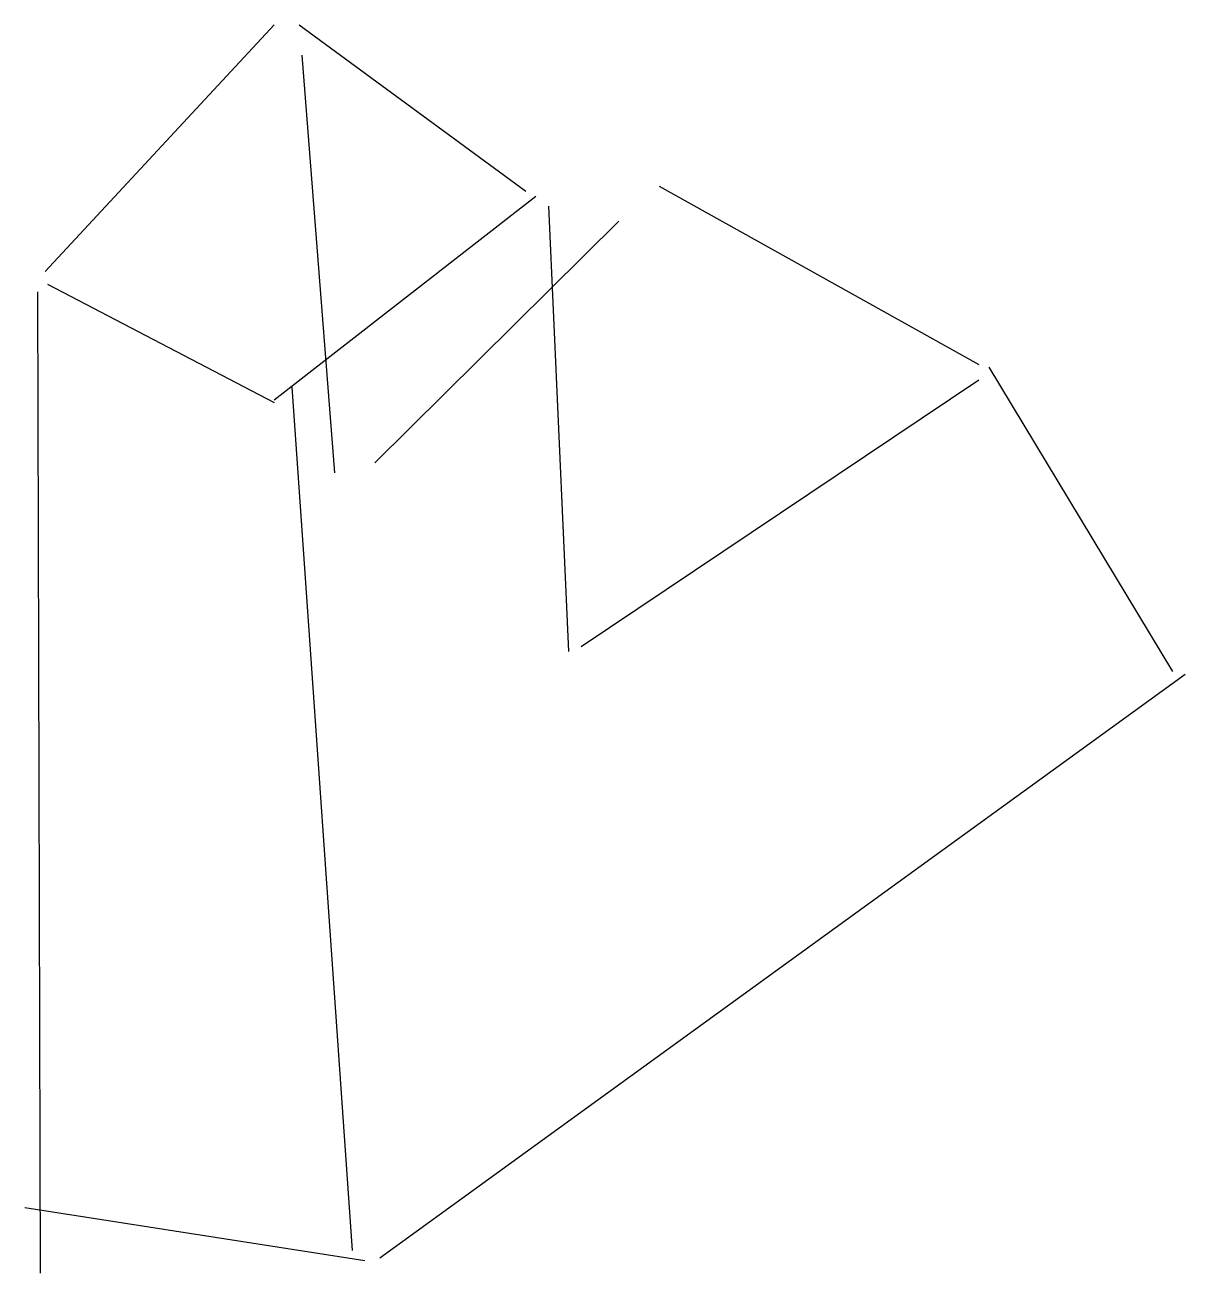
# Model space of a CAD drawing. Header units: metres. Extents: x -84 to 60, y -64 to 91.
import ezdxf

# ---------------------------------------------------------------- set-up
doc = ezdxf.new("R2010")
doc.units = ezdxf.units.M

msp = doc.modelspace()

# ---------------------------------------------------------------- linework, layer by layer
at = {"color": 0, "linetype": 'CONTINUOUS'}
for p, q in [((-81.771293, 59.962145), (-53.351735, 90.567823)), ((-50.228707, 90.567823), (-22.121451, 69.955836)), ((-49.916404, 86.820189), (-45.856467, 34.977918)), ((-5.569401, 70.580442), (34.09306, 48.40694)), ((-53.351735, 44.0347), (-20.87224, 69.33123)), ((-19.310726, 68.082019), (-16.812303, 12.804416)), ((-40.859621, 36.227129), (-10.566246, 66.208202)), ((-82.708202, 57.463722), (-82.395899, -64.334385)), ((-81.458991, 58.400631), (-53.351735, 43.722397)), ((35.342271, 48.094637), (58.140379, 10.305994)), ((-15.250789, 13.429022), (34.09306, 46.533123)), ((-51.165615, 45.596215), (-43.670347, -61.523659)), ((-40.235016, -62.460568), (59.701893, 9.993691)), ((-84.269716, -56.214511), (-42.108833, -62.772871))]:
    msp.add_line(p, q, dxfattribs=at)

doc.saveas('drawing.dxf')
